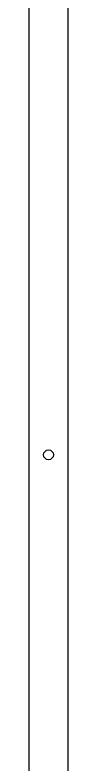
# Model space of a CAD drawing. Extents: x 0 to 20.3, y 0 to 42.
# Drawn here: x 0 to 0.5, y 17.06 to 26.59 of the extents above; entities that cross this region are included whole.
import ezdxf

# ---------------------------------------------------------------- set-up
doc = ezdxf.new("R2010")
doc.units = 0
doc.header["$LTSCALE"] = 5
doc.header["$MEASUREMENT"] = 0
doc.layers.add('Z_GENERIC', color=27, linetype='Continuous')
doc.layers.add('Z_MODULAR', color=5, linetype='Continuous')

msp = doc.modelspace()

# ---------------------------------------------------------------- linework, layer by layer
at = {"layer": 'Z_GENERIC', "color": 27, "linetype": 'Continuous', "lineweight": 25}
msp.add_line((0, 41.9997), (0.0001, 3.6025), dxfattribs=at)
msp.add_circle((0.25, 21), 0.0625, dxfattribs=at)
at = {"layer": 'Z_MODULAR', "color": 5, "linetype": 'Continuous', "lineweight": 25}
for p, q in [((0, 42), (0, 0)), ((0, 42), (0, 0)), ((0.5, 0), (0.5, 42))]:
    msp.add_line(p, q, dxfattribs=at)

doc.saveas('drawing.dxf')
